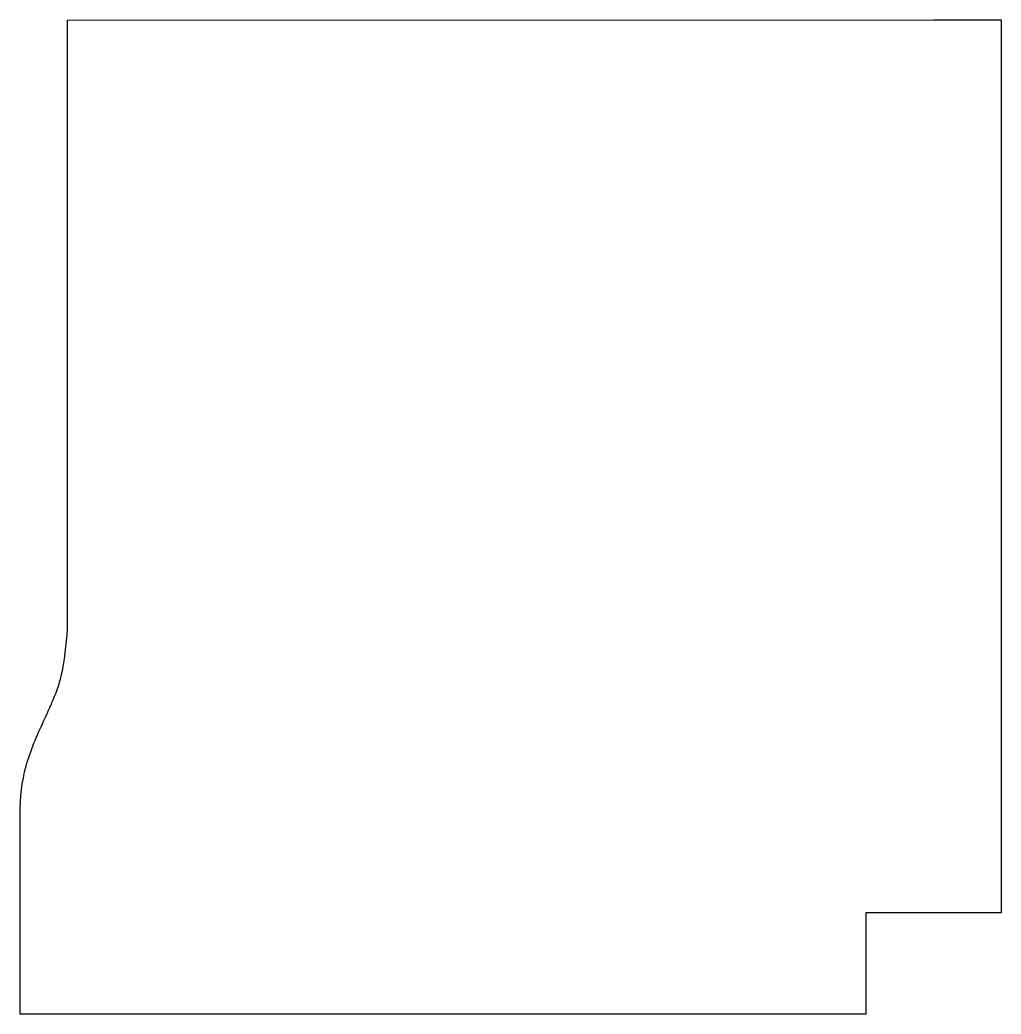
# Model space of a CAD drawing. Header units: millimetres. Extents: x -7.1 to 7.4, y -7.3 to 7.4.
import ezdxf

# ---------------------------------------------------------------- set-up
doc = ezdxf.new("R2010")
doc.units = ezdxf.units.MM
doc.layers.get('0').update_dxf_attribs({"linetype": 'CONTINUOUS'})

msp = doc.modelspace()

# ---------------------------------------------------------------- linework, layer by layer
for p, q in [((-6.4, 7.4), (6.4, 7.403)), ((-6.4, -1.6), (-6.4, 7.4)), ((6.4, 7.403), (7.4, 7.403)), ((7.4, 7.403), (7.4, -5.8)), ((-7.1, -7.3), (-7.1, -4.337)), ((5.4, -5.8), (5.4, -7.3)), ((7.4, -5.8), (5.4, -5.8)), ((5.4, -7.3), (-7.1, -7.3))]:
    msp.add_line(p, q)
msp.add_open_spline([(-7.1, -4.337), (-7.104, -4.1), (-7.046, -3.619), (-6.756, -2.968), (-6.45, -2.318), (-6.421, -1.837), (-6.4, -1.6)], degree=3)

doc.saveas('drawing.dxf')
